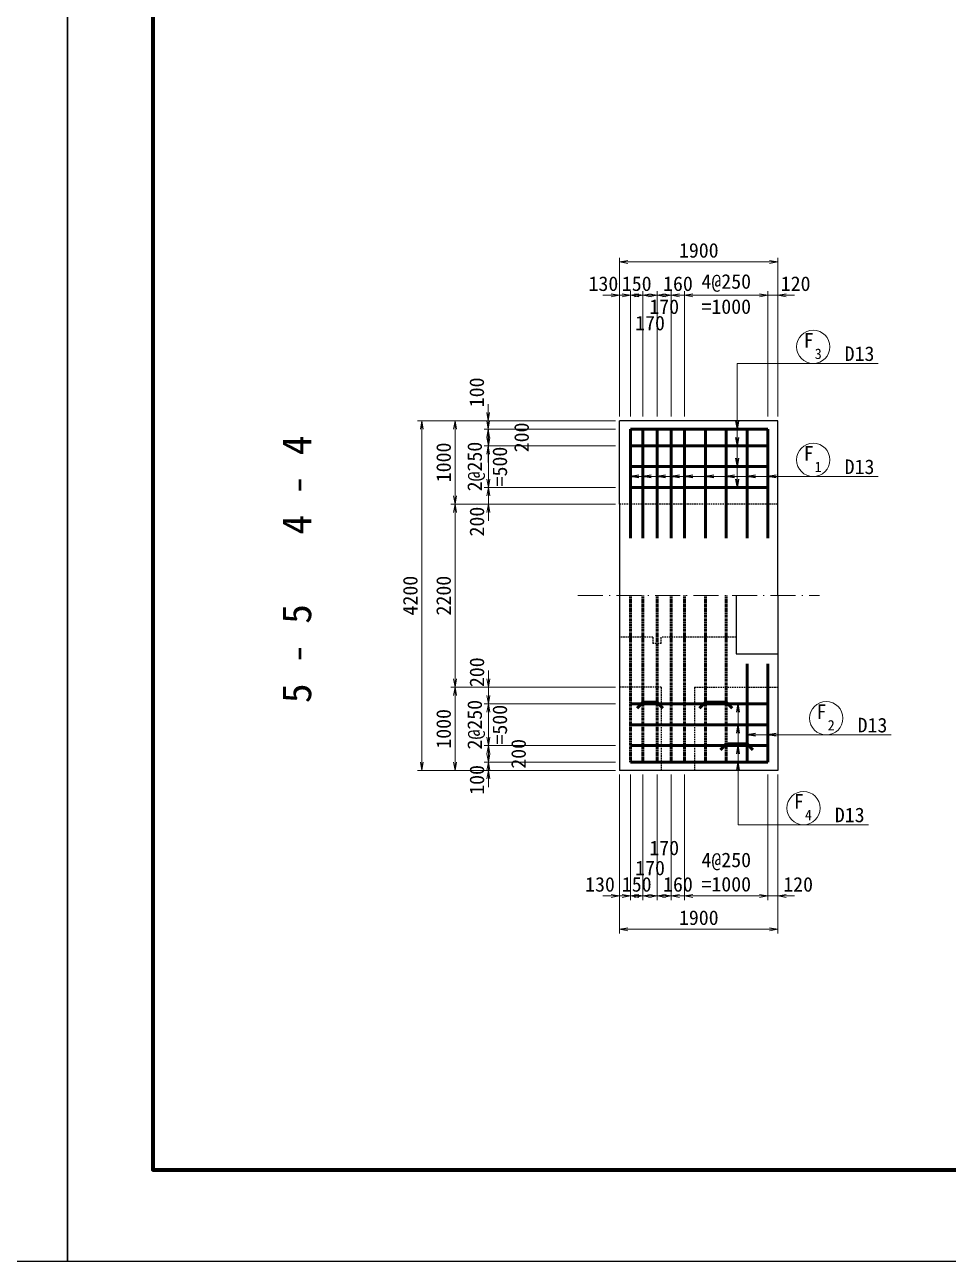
# Model space of a CAD drawing. Header units: millimetres. Extents: x 169470 to 758170, y -17820 to 11880.
# Drawn here: x 589457 to 600545, y -17820 to -2970 of the extents above; entities that cross this region are included whole.
import ezdxf
from ezdxf.enums import TextEntityAlignment as Align

# ---------------------------------------------------------------- set-up
doc = ezdxf.new("R2010")
doc.units = ezdxf.units.MM
doc.header["$LTSCALE"] = 50
doc.header["$PDSIZE"] = 300
doc.linetypes.add('DASHED2', pattern=[0.375, 0.25, -0.125])
doc.linetypes.add('SXF_一点短鎖線', pattern=[9.25, 6, -1.5, 0.25, -1.5])
doc.layers.get('Defpoints').update_dxf_attribs({"color": 151})
for name, color, linetype, lineweight in [('D-BMK', 2, 'SXF_一点短鎖線', 13), ('D-STR', 1, 'Continuous', 25), ('D-STR-DIM', 7, 'Continuous', 13), ('D-STR-HTXT', 7, 'Continuous', 13), ('D-STR-STR1', 2, 'Continuous', 50), ('D-STR-STR3', 4, 'Continuous', 50), ('D-STR-TXT', 7, 'Continuous', 13), ('D-TTL', 2, 'Continuous', 140)]:
    doc.layers.add(name, color=color, linetype=linetype, lineweight=lineweight)
doc.styles.add('YOKO_GOTHIC', font='MS Gothic.ttf')
doc.dimstyles.new('S50', dxfattribs={"dimscale": 50, "dimtxt": 3.5, "dimasz": 2, "dimexe": 1, "dimexo": 1, "dimgap": 1, "dimtad": 1, "dimdec": 0, "dimzin": 1, "dimdsep": 46, "dimtxsty": 'YOKO_GOTHIC', "dimblk": 'OPEN', "dimcen": 0, "dimclrd": 256, "dimclre": 256, "dimclrt": 256, "dimaunit": 1, "dimadec": 3, "dimazin": 0, "dimtfac": 1, "dimtdec": 0, "dimtix": 1, "dimtmove": 2, "dimatfit": 3, "dimldrblk": 'OPEN', "dimfxl": 1, "dimlwd": -1, "dimlwe": -1, "dimarcsym": 2})

# ---------------------------------------------------------------- blocks, each defined once
blk = doc.blocks.new('_Open')
at = {"color": 0, "linetype": 'ByBlock', "lineweight": -2}
for p, q in [((-1, 0.17), (0, 0)), ((-1, -0.17), (0, 0)), ((0, 0), (-1, 0))]:
    blk.add_line(p, q, dxfattribs=at)
blk = doc.blocks.new('*D2744')
at = {"layer": 'D-STR-DIM', "ltscale": 1500, "transparency": 16777216}
for p, q in [((595022, -7626), (595022, -7526)), ((596550, -7726), (594972, -7726)), ((596550, -7826), (594972, -7826)), ((595022, -7726), (595022, -7826)), ((595022, -7926), (595022, -8026))]:
    blk.add_line(p, q, dxfattribs=at)
at = {"layer": 'Defpoints', "color": 0, "ltscale": 1500, "transparency": 16777216}
for p in [(595022, -7826), (596600, -7726), (596600, -7826)]:
    blk.add_point(p, dxfattribs=at)
at = {"layer": 'D-STR-DIM', "ltscale": 1500, "transparency": 16777216, "xscale": 100, "yscale": 100, "zscale": 100}
for p, rotation in [((595022, -7726), 270), ((595022, -7826), 90)]:
    blk.add_blockref('_Open', p, dxfattribs=dict(at, rotation=rotation))
at = {"layer": 'D-STR-DIM', "ltscale": 1500, "transparency": 16777216, "insert": (594885, -7385), "char_height": 175, "attachment_point": 5, "rotation": 90, "style": 'YOKO_GOTHIC'}
blk.add_mtext('100', dxfattribs=at)
blk = doc.blocks.new('*D2745')
at = {"layer": 'D-STR-DIM', "ltscale": 1500, "transparency": 16777216}
for p, q in [((595022, -7726), (595022, -7626)), ((596550, -7826), (594972, -7826)), ((595022, -7826), (595022, -8026)), ((596550, -8026), (594972, -8026)), ((595022, -8126), (595022, -8226))]:
    blk.add_line(p, q, dxfattribs=at)
at = {"layer": 'Defpoints', "color": 0, "ltscale": 1500, "transparency": 16777216}
for p in [(596600, -7826), (595022, -8026), (596600, -8026)]:
    blk.add_point(p, dxfattribs=at)
at = {"layer": 'D-STR-DIM', "ltscale": 1500, "transparency": 16777216, "xscale": 100, "yscale": 100, "zscale": 100}
for p, rotation in [((595022, -7826), 270), ((595022, -8026), 90)]:
    blk.add_blockref('_Open', p, dxfattribs=dict(at, rotation=rotation))
at = {"layer": 'D-STR-DIM', "ltscale": 1500, "transparency": 16777216, "insert": (595423, -7926), "char_height": 175, "attachment_point": 5, "rotation": 90, "style": 'YOKO_GOTHIC'}
blk.add_mtext('200', dxfattribs=at)
blk = doc.blocks.new('*D2746')
at = {"layer": 'D-STR-DIM', "ltscale": 1500, "transparency": 16777216}
for p, q in [((595024, -7926), (595024, -7826)), ((596550, -8026), (594974, -8026)), ((595024, -8026), (595024, -8526)), ((596550, -8526), (594974, -8526)), ((595024, -8626), (595024, -8726))]:
    blk.add_line(p, q, dxfattribs=at)
at = {"layer": 'Defpoints', "color": 0, "ltscale": 1500, "transparency": 16777216}
for p in [(596600, -8026), (595024, -8526), (596600, -8526)]:
    blk.add_point(p, dxfattribs=at)
at = {"layer": 'D-STR-DIM', "ltscale": 1500, "transparency": 16777216, "xscale": 100, "yscale": 100, "zscale": 100}
for p, rotation in [((595024, -8026), 270), ((595024, -8526), 90)]:
    blk.add_blockref('_Open', p, dxfattribs=dict(at, rotation=rotation))
at = {"layer": 'D-STR-DIM', "ltscale": 1500, "transparency": 16777216, "char_height": 175, "attachment_point": 5, "rotation": 90, "style": 'YOKO_GOTHIC'}
for s, insert in [('2@250', (594878, -8276)), ('=500', (595162, -8276))]:
    blk.add_mtext(s, dxfattribs=dict(at, insert=insert))
blk = doc.blocks.new('*D2747')
at = {"layer": 'D-STR-DIM', "ltscale": 1500, "transparency": 16777216}
for p, q in [((595024, -11726), (595024, -11626)), ((596550, -11826), (594974, -11826)), ((595024, -11926), (595024, -11826)), ((596550, -11926), (594974, -11926)), ((595024, -12026), (595024, -12126))]:
    blk.add_line(p, q, dxfattribs=at)
at = {"layer": 'Defpoints', "color": 0, "ltscale": 1500, "transparency": 16777216}
for p in [(595024, -11826), (596600, -11826), (596600, -11926)]:
    blk.add_point(p, dxfattribs=at)
at = {"layer": 'D-STR-DIM', "ltscale": 1500, "transparency": 16777216, "xscale": 100, "yscale": 100, "zscale": 100}
for p, rotation in [((595024, -11826), 270), ((595024, -11926), 90)]:
    blk.add_blockref('_Open', p, dxfattribs=dict(at, rotation=rotation))
at = {"layer": 'D-STR-DIM', "ltscale": 1500, "transparency": 16777216, "insert": (594887, -12039), "char_height": 175, "attachment_point": 5, "rotation": 90, "style": 'YOKO_GOTHIC'}
blk.add_mtext('100', dxfattribs=at)
blk = doc.blocks.new('*D2748')
at = {"layer": 'D-STR-DIM', "ltscale": 1500, "transparency": 16777216}
for p, q in [((595024, -11526), (595024, -11426)), ((596550, -11626), (594974, -11626)), ((595024, -11826), (595024, -11626)), ((596550, -11826), (594974, -11826)), ((595024, -11926), (595024, -12026))]:
    blk.add_line(p, q, dxfattribs=at)
at = {"layer": 'Defpoints', "color": 0, "ltscale": 1500, "transparency": 16777216}
for p in [(595024, -11626), (596600, -11626), (596600, -11826)]:
    blk.add_point(p, dxfattribs=at)
at = {"layer": 'D-STR-DIM', "ltscale": 1500, "transparency": 16777216, "xscale": 100, "yscale": 100, "zscale": 100}
for p, rotation in [((595024, -11626), 270), ((595024, -11826), 90)]:
    blk.add_blockref('_Open', p, dxfattribs=dict(at, rotation=rotation))
at = {"layer": 'D-STR-DIM', "ltscale": 1500, "transparency": 16777216, "insert": (595387, -11726), "char_height": 175, "attachment_point": 5, "rotation": 90, "style": 'YOKO_GOTHIC'}
blk.add_mtext('200', dxfattribs=at)
blk = doc.blocks.new('*D2749')
at = {"layer": 'D-STR-DIM', "ltscale": 1500, "transparency": 16777216}
for p, q in [((595024, -11026), (595024, -10926)), ((596550, -11126), (594974, -11126)), ((595024, -11626), (595024, -11126)), ((596550, -11626), (594974, -11626)), ((595024, -11726), (595024, -11826))]:
    blk.add_line(p, q, dxfattribs=at)
at = {"layer": 'Defpoints', "color": 0, "ltscale": 1500, "transparency": 16777216}
for p in [(595024, -11126), (596600, -11126), (596600, -11626)]:
    blk.add_point(p, dxfattribs=at)
at = {"layer": 'D-STR-DIM', "ltscale": 1500, "transparency": 16777216, "xscale": 100, "yscale": 100, "zscale": 100}
for p, rotation in [((595024, -11126), 270), ((595024, -11626), 90)]:
    blk.add_blockref('_Open', p, dxfattribs=dict(at, rotation=rotation))
at = {"layer": 'D-STR-DIM', "ltscale": 1500, "transparency": 16777216, "char_height": 175, "attachment_point": 5, "rotation": 90, "style": 'YOKO_GOTHIC'}
for s, insert in [('2@250', (594878, -11376)), ('=500', (595162, -11376))]:
    blk.add_mtext(s, dxfattribs=dict(at, insert=insert))
blk = doc.blocks.new('*D2750')
at = {"layer": 'D-STR-DIM', "ltscale": 1500, "transparency": 16777216}
for p, q in [((596550, -10926), (594574, -10926)), ((594624, -11026), (594624, -11826)), ((596550, -11926), (594574, -11926))]:
    blk.add_line(p, q, dxfattribs=at)
at = {"layer": 'Defpoints', "color": 0, "ltscale": 1500, "transparency": 16777216}
for p in [(596600, -10926), (594624, -11926), (596600, -11926)]:
    blk.add_point(p, dxfattribs=at)
at = {"layer": 'D-STR-DIM', "ltscale": 1500, "transparency": 16777216, "xscale": 100, "yscale": 100, "zscale": 100}
for p, rotation in [((594624, -10926), 90), ((594624, -11926), 270)]:
    blk.add_blockref('_Open', p, dxfattribs=dict(at, rotation=rotation))
at = {"layer": 'D-STR-DIM', "ltscale": 1500, "transparency": 16777216, "insert": (594487, -11426), "char_height": 175, "attachment_point": 5, "rotation": 90, "style": 'YOKO_GOTHIC'}
blk.add_mtext('1000', dxfattribs=at)
blk = doc.blocks.new('*D2751')
at = {"layer": 'D-STR-DIM', "ltscale": 1500, "transparency": 16777216}
for p, q in [((596550, -8726), (594574, -8726)), ((594624, -10826), (594624, -8826)), ((596550, -10926), (594574, -10926))]:
    blk.add_line(p, q, dxfattribs=at)
at = {"layer": 'Defpoints', "color": 0, "ltscale": 1500, "transparency": 16777216}
for p in [(594624, -8726), (596600, -8726), (596600, -10926)]:
    blk.add_point(p, dxfattribs=at)
at = {"layer": 'D-STR-DIM', "ltscale": 1500, "transparency": 16777216, "xscale": 100, "yscale": 100, "zscale": 100}
for p, rotation in [((594624, -8726), 90), ((594624, -10926), 270)]:
    blk.add_blockref('_Open', p, dxfattribs=dict(at, rotation=rotation))
at = {"layer": 'D-STR-DIM', "ltscale": 1500, "transparency": 16777216, "insert": (594487, -9826), "char_height": 175, "attachment_point": 5, "rotation": 90, "style": 'YOKO_GOTHIC'}
blk.add_mtext('2200', dxfattribs=at)
blk = doc.blocks.new('*D2752')
at = {"layer": 'D-STR-DIM', "ltscale": 1500, "transparency": 16777216}
for p, q in [((596550, -7726), (594574, -7726)), ((594624, -8626), (594624, -7826)), ((596550, -8726), (594574, -8726))]:
    blk.add_line(p, q, dxfattribs=at)
at = {"layer": 'Defpoints', "color": 0, "ltscale": 1500, "transparency": 16777216}
for p in [(594624, -7726), (596600, -7726), (596600, -8726)]:
    blk.add_point(p, dxfattribs=at)
at = {"layer": 'D-STR-DIM', "ltscale": 1500, "transparency": 16777216, "xscale": 100, "yscale": 100, "zscale": 100}
for p, rotation in [((594624, -7726), 90), ((594624, -8726), 270)]:
    blk.add_blockref('_Open', p, dxfattribs=dict(at, rotation=rotation))
at = {"layer": 'D-STR-DIM', "ltscale": 1500, "transparency": 16777216, "insert": (594487, -8226), "char_height": 175, "attachment_point": 5, "rotation": 90, "style": 'YOKO_GOTHIC'}
blk.add_mtext('1000', dxfattribs=at)
blk = doc.blocks.new('*D2753')
at = {"layer": 'D-STR-DIM', "ltscale": 1500, "transparency": 16777216}
for p, q in [((596550, -7726), (594174, -7726)), ((594224, -7826), (594224, -11826)), ((596550, -11926), (594174, -11926))]:
    blk.add_line(p, q, dxfattribs=at)
at = {"layer": 'Defpoints', "color": 0, "ltscale": 1500, "transparency": 16777216}
for p in [(596600, -7726), (594224, -11926), (596600, -11926)]:
    blk.add_point(p, dxfattribs=at)
at = {"layer": 'D-STR-DIM', "ltscale": 1500, "transparency": 16777216, "xscale": 100, "yscale": 100, "zscale": 100}
for p, rotation in [((594224, -7726), 90), ((594224, -11926), 270)]:
    blk.add_blockref('_Open', p, dxfattribs=dict(at, rotation=rotation))
at = {"layer": 'D-STR-DIM', "ltscale": 1500, "transparency": 16777216, "insert": (594087, -9826), "char_height": 175, "attachment_point": 5, "rotation": 90, "style": 'YOKO_GOTHIC'}
blk.add_mtext('4200', dxfattribs=at)
blk = doc.blocks.new('*D2754')
at = {"layer": 'D-STR-DIM', "ltscale": 1500, "transparency": 16777216}
for p, q in [((596500, -6219), (596400, -6219)), ((596600, -7676), (596600, -6169)), ((596600, -6219), (596730, -6219)), ((596730, -7676), (596730, -6169)), ((596830, -6219), (596930, -6219))]:
    blk.add_line(p, q, dxfattribs=at)
at = {"layer": 'Defpoints', "color": 0, "ltscale": 1500, "transparency": 16777216}
for p in [(596730, -6219), (596600, -7726), (596730, -7726)]:
    blk.add_point(p, dxfattribs=at)
at = {"layer": 'D-STR-DIM', "ltscale": 1500, "transparency": 16777216, "xscale": 100, "yscale": 100, "zscale": 100}
blk.add_blockref('_Open', (596600, -6219), dxfattribs=at)
at = {"layer": 'D-STR-DIM', "ltscale": 1500, "transparency": 16777216, "xscale": 100, "yscale": 100, "zscale": 100, "rotation": 180}
blk.add_blockref('_Open', (596730, -6219), dxfattribs=at)
at = {"layer": 'D-STR-DIM', "ltscale": 1500, "transparency": 16777216, "insert": (596405, -6081), "char_height": 175, "attachment_point": 5, "style": 'YOKO_GOTHIC'}
blk.add_mtext('130', dxfattribs=at)
blk = doc.blocks.new('*D2755')
at = {"layer": 'D-STR-DIM', "ltscale": 1500, "transparency": 16777216}
for p, q in [((596630, -6219), (596530, -6219)), ((596730, -7676), (596730, -6169)), ((596730, -6219), (596880, -6219)), ((596880, -7676), (596880, -6169)), ((596980, -6219), (597080, -6219))]:
    blk.add_line(p, q, dxfattribs=at)
at = {"layer": 'Defpoints', "color": 0, "ltscale": 1500, "transparency": 16777216}
for p in [(596880, -6219), (596730, -7726), (596880, -7726)]:
    blk.add_point(p, dxfattribs=at)
at = {"layer": 'D-STR-DIM', "ltscale": 1500, "transparency": 16777216, "xscale": 100, "yscale": 100, "zscale": 100}
blk.add_blockref('_Open', (596730, -6219), dxfattribs=at)
at = {"layer": 'D-STR-DIM', "ltscale": 1500, "transparency": 16777216, "xscale": 100, "yscale": 100, "zscale": 100, "rotation": 180}
blk.add_blockref('_Open', (596880, -6219), dxfattribs=at)
at = {"layer": 'D-STR-DIM', "ltscale": 1500, "transparency": 16777216, "insert": (596805, -6081), "char_height": 175, "attachment_point": 5, "style": 'YOKO_GOTHIC'}
blk.add_mtext('150', dxfattribs=at)
blk = doc.blocks.new('*D2756')
at = {"layer": 'D-STR-DIM', "ltscale": 1500, "transparency": 16777216}
for p, q in [((596780, -6219), (596680, -6219)), ((596880, -7676), (596880, -6169)), ((596880, -6219), (597050, -6219)), ((597050, -7676), (597050, -6169)), ((597150, -6219), (597250, -6219))]:
    blk.add_line(p, q, dxfattribs=at)
at = {"layer": 'Defpoints', "color": 0, "ltscale": 1500, "transparency": 16777216}
for p in [(597050, -6219), (596880, -7726), (597050, -7726)]:
    blk.add_point(p, dxfattribs=at)
at = {"layer": 'D-STR-DIM', "ltscale": 1500, "transparency": 16777216, "xscale": 100, "yscale": 100, "zscale": 100}
blk.add_blockref('_Open', (596880, -6219), dxfattribs=at)
at = {"layer": 'D-STR-DIM', "ltscale": 1500, "transparency": 16777216, "xscale": 100, "yscale": 100, "zscale": 100, "rotation": 180}
blk.add_blockref('_Open', (597050, -6219), dxfattribs=at)
at = {"layer": 'D-STR-DIM', "ltscale": 1500, "transparency": 16777216, "insert": (596965, -6554), "char_height": 175, "attachment_point": 5, "style": 'YOKO_GOTHIC'}
blk.add_mtext('170', dxfattribs=at)
blk = doc.blocks.new('*D2757')
at = {"layer": 'D-STR-DIM', "ltscale": 1500, "transparency": 16777216}
for p, q in [((596950, -6219), (596850, -6219)), ((597050, -7676), (597050, -6169)), ((597050, -6219), (597220, -6219)), ((597220, -7676), (597220, -6169)), ((597320, -6219), (597420, -6219))]:
    blk.add_line(p, q, dxfattribs=at)
at = {"layer": 'Defpoints', "color": 0, "ltscale": 1500, "transparency": 16777216}
for p in [(597220, -6219), (597050, -7726), (597220, -7726)]:
    blk.add_point(p, dxfattribs=at)
at = {"layer": 'D-STR-DIM', "ltscale": 1500, "transparency": 16777216, "xscale": 100, "yscale": 100, "zscale": 100}
blk.add_blockref('_Open', (597050, -6219), dxfattribs=at)
at = {"layer": 'D-STR-DIM', "ltscale": 1500, "transparency": 16777216, "xscale": 100, "yscale": 100, "zscale": 100, "rotation": 180}
blk.add_blockref('_Open', (597220, -6219), dxfattribs=at)
at = {"layer": 'D-STR-DIM', "ltscale": 1500, "transparency": 16777216, "insert": (597135, -6357), "char_height": 175, "attachment_point": 5, "style": 'YOKO_GOTHIC'}
blk.add_mtext('170', dxfattribs=at)
blk = doc.blocks.new('*D2758')
at = {"layer": 'D-STR-DIM', "ltscale": 1500, "transparency": 16777216}
for p, q in [((597120, -6219), (597020, -6219)), ((597220, -7676), (597220, -6169)), ((597220, -6219), (597380, -6219)), ((597380, -7676), (597380, -6169)), ((597480, -6219), (597580, -6219))]:
    blk.add_line(p, q, dxfattribs=at)
at = {"layer": 'Defpoints', "color": 0, "ltscale": 1500, "transparency": 16777216}
for p in [(597380, -6219), (597220, -7726), (597380, -7726)]:
    blk.add_point(p, dxfattribs=at)
at = {"layer": 'D-STR-DIM', "ltscale": 1500, "transparency": 16777216, "xscale": 100, "yscale": 100, "zscale": 100}
blk.add_blockref('_Open', (597220, -6219), dxfattribs=at)
at = {"layer": 'D-STR-DIM', "ltscale": 1500, "transparency": 16777216, "xscale": 100, "yscale": 100, "zscale": 100, "rotation": 180}
blk.add_blockref('_Open', (597380, -6219), dxfattribs=at)
at = {"layer": 'D-STR-DIM', "ltscale": 1500, "transparency": 16777216, "insert": (597300, -6081), "char_height": 175, "attachment_point": 5, "style": 'YOKO_GOTHIC'}
blk.add_mtext('160', dxfattribs=at)
blk = doc.blocks.new('*D2759')
at = {"layer": 'D-STR-DIM', "ltscale": 1500, "transparency": 16777216}
for p, q in [((597380, -7676), (597380, -6169)), ((597480, -6219), (598280, -6219)), ((598380, -7676), (598380, -6169))]:
    blk.add_line(p, q, dxfattribs=at)
at = {"layer": 'Defpoints', "color": 0, "ltscale": 1500, "transparency": 16777216}
for p in [(598380, -6219), (597380, -7726), (598380, -7726)]:
    blk.add_point(p, dxfattribs=at)
at = {"layer": 'D-STR-DIM', "ltscale": 1500, "transparency": 16777216, "xscale": 100, "yscale": 100, "zscale": 100, "rotation": 180}
blk.add_blockref('_Open', (597380, -6219), dxfattribs=at)
at = {"layer": 'D-STR-DIM', "ltscale": 1500, "transparency": 16777216, "xscale": 100, "yscale": 100, "zscale": 100}
blk.add_blockref('_Open', (598380, -6219), dxfattribs=at)
at = {"layer": 'D-STR-DIM', "ltscale": 1500, "transparency": 16777216, "char_height": 175, "attachment_point": 5, "style": 'YOKO_GOTHIC'}
for s, insert in [('4@250', (597880, -6072)), ('=1000', (597880, -6356))]:
    blk.add_mtext(s, dxfattribs=dict(at, insert=insert))
blk = doc.blocks.new('*D2760')
at = {"layer": 'D-STR-DIM', "ltscale": 1500, "transparency": 16777216}
for p, q in [((598280, -6219), (598180, -6219)), ((598380, -7676), (598380, -6169)), ((598380, -6219), (598500, -6219)), ((598500, -7676), (598500, -6169)), ((598600, -6219), (598700, -6219))]:
    blk.add_line(p, q, dxfattribs=at)
at = {"layer": 'Defpoints', "color": 0, "ltscale": 1500, "transparency": 16777216}
for p in [(598500, -6219), (598380, -7726), (598500, -7726)]:
    blk.add_point(p, dxfattribs=at)
at = {"layer": 'D-STR-DIM', "ltscale": 1500, "transparency": 16777216, "xscale": 100, "yscale": 100, "zscale": 100}
blk.add_blockref('_Open', (598380, -6219), dxfattribs=at)
at = {"layer": 'D-STR-DIM', "ltscale": 1500, "transparency": 16777216, "xscale": 100, "yscale": 100, "zscale": 100, "rotation": 180}
blk.add_blockref('_Open', (598500, -6219), dxfattribs=at)
at = {"layer": 'D-STR-DIM', "ltscale": 1500, "transparency": 16777216, "insert": (598713, -6081), "char_height": 175, "attachment_point": 5, "style": 'YOKO_GOTHIC'}
blk.add_mtext('120', dxfattribs=at)
blk = doc.blocks.new('*D2761')
at = {"layer": 'D-STR-DIM', "ltscale": 1500, "transparency": 16777216}
for p, q in [((596600, -7676), (596600, -5769)), ((598500, -7676), (598500, -5769)), ((598400, -5819), (596700, -5819))]:
    blk.add_line(p, q, dxfattribs=at)
at = {"layer": 'Defpoints', "color": 0, "ltscale": 1500, "transparency": 16777216}
for p in [(596600, -5819), (596600, -7726), (598500, -7726)]:
    blk.add_point(p, dxfattribs=at)
at = {"layer": 'D-STR-DIM', "ltscale": 1500, "transparency": 16777216, "xscale": 100, "yscale": 100, "zscale": 100, "rotation": 180}
blk.add_blockref('_Open', (596600, -5819), dxfattribs=at)
at = {"layer": 'D-STR-DIM', "ltscale": 1500, "transparency": 16777216, "xscale": 100, "yscale": 100, "zscale": 100}
blk.add_blockref('_Open', (598500, -5819), dxfattribs=at)
at = {"layer": 'D-STR-DIM', "ltscale": 1500, "transparency": 16777216, "insert": (597550, -5681), "char_height": 175, "attachment_point": 5, "style": 'YOKO_GOTHIC'}
blk.add_mtext('1900', dxfattribs=at)
blk = doc.blocks.new('*D2481')
at = {"layer": 'D-STR-DIM', "ltscale": 1500, "transparency": 16777216}
for p, q in [((596600, -11976), (596600, -13483)), ((596730, -11976), (596730, -13483)), ((596500, -13433), (596400, -13433)), ((596600, -13433), (596730, -13433)), ((596830, -13433), (596930, -13433))]:
    blk.add_line(p, q, dxfattribs=at)
at = {"layer": 'Defpoints', "color": 0, "ltscale": 1500, "transparency": 16777216}
for p in [(596600, -11926), (596730, -11926), (596730, -13433)]:
    blk.add_point(p, dxfattribs=at)
at = {"layer": 'D-STR-DIM', "ltscale": 1500, "transparency": 16777216, "xscale": 100, "yscale": 100, "zscale": 100}
blk.add_blockref('_Open', (596600, -13433), dxfattribs=at)
at = {"layer": 'D-STR-DIM', "ltscale": 1500, "transparency": 16777216, "xscale": 100, "yscale": 100, "zscale": 100, "rotation": 180}
blk.add_blockref('_Open', (596730, -13433), dxfattribs=at)
at = {"layer": 'D-STR-DIM', "ltscale": 1500, "transparency": 16777216, "insert": (596364, -13295), "char_height": 175, "attachment_point": 5, "style": 'YOKO_GOTHIC'}
blk.add_mtext('130', dxfattribs=at)
blk = doc.blocks.new('*D2482')
at = {"layer": 'D-STR-DIM', "ltscale": 1500, "transparency": 16777216}
for p, q in [((596730, -11976), (596730, -13483)), ((596880, -11976), (596880, -13483)), ((596630, -13433), (596530, -13433)), ((596730, -13433), (596880, -13433)), ((596980, -13433), (597080, -13433))]:
    blk.add_line(p, q, dxfattribs=at)
at = {"layer": 'Defpoints', "color": 0, "ltscale": 1500, "transparency": 16777216}
for p in [(596730, -11926), (596880, -11926), (596880, -13433)]:
    blk.add_point(p, dxfattribs=at)
at = {"layer": 'D-STR-DIM', "ltscale": 1500, "transparency": 16777216, "xscale": 100, "yscale": 100, "zscale": 100}
blk.add_blockref('_Open', (596730, -13433), dxfattribs=at)
at = {"layer": 'D-STR-DIM', "ltscale": 1500, "transparency": 16777216, "xscale": 100, "yscale": 100, "zscale": 100, "rotation": 180}
blk.add_blockref('_Open', (596880, -13433), dxfattribs=at)
at = {"layer": 'D-STR-DIM', "ltscale": 1500, "transparency": 16777216, "insert": (596805, -13295), "char_height": 175, "attachment_point": 5, "style": 'YOKO_GOTHIC'}
blk.add_mtext('150', dxfattribs=at)
blk = doc.blocks.new('*D2483')
at = {"layer": 'D-STR-DIM', "ltscale": 1500, "transparency": 16777216}
for p, q in [((596880, -11976), (596880, -13483)), ((597050, -11976), (597050, -13483)), ((596780, -13433), (596680, -13433)), ((596880, -13433), (597050, -13433)), ((597150, -13433), (597250, -13433))]:
    blk.add_line(p, q, dxfattribs=at)
at = {"layer": 'Defpoints', "color": 0, "ltscale": 1500, "transparency": 16777216}
for p in [(596880, -11926), (597050, -11926), (597050, -13433)]:
    blk.add_point(p, dxfattribs=at)
at = {"layer": 'D-STR-DIM', "ltscale": 1500, "transparency": 16777216, "xscale": 100, "yscale": 100, "zscale": 100}
blk.add_blockref('_Open', (596880, -13433), dxfattribs=at)
at = {"layer": 'D-STR-DIM', "ltscale": 1500, "transparency": 16777216, "xscale": 100, "yscale": 100, "zscale": 100, "rotation": 180}
blk.add_blockref('_Open', (597050, -13433), dxfattribs=at)
at = {"layer": 'D-STR-DIM', "ltscale": 1500, "transparency": 16777216, "insert": (596965, -13098), "char_height": 175, "attachment_point": 5, "style": 'YOKO_GOTHIC'}
blk.add_mtext('170', dxfattribs=at)
blk = doc.blocks.new('*D2484')
at = {"layer": 'D-STR-DIM', "ltscale": 1500, "transparency": 16777216}
for p, q in [((597050, -11976), (597050, -13483)), ((597220, -11976), (597220, -13483)), ((596950, -13433), (596850, -13433)), ((597050, -13433), (597220, -13433)), ((597320, -13433), (597420, -13433))]:
    blk.add_line(p, q, dxfattribs=at)
at = {"layer": 'Defpoints', "color": 0, "ltscale": 1500, "transparency": 16777216}
for p in [(597050, -11926), (597220, -11926), (597220, -13433)]:
    blk.add_point(p, dxfattribs=at)
at = {"layer": 'D-STR-DIM', "ltscale": 1500, "transparency": 16777216, "xscale": 100, "yscale": 100, "zscale": 100}
blk.add_blockref('_Open', (597050, -13433), dxfattribs=at)
at = {"layer": 'D-STR-DIM', "ltscale": 1500, "transparency": 16777216, "xscale": 100, "yscale": 100, "zscale": 100, "rotation": 180}
blk.add_blockref('_Open', (597220, -13433), dxfattribs=at)
at = {"layer": 'D-STR-DIM', "ltscale": 1500, "transparency": 16777216, "insert": (597135, -12857), "char_height": 175, "attachment_point": 5, "style": 'YOKO_GOTHIC'}
blk.add_mtext('170', dxfattribs=at)
blk = doc.blocks.new('*D2485')
at = {"layer": 'D-STR-DIM', "ltscale": 1500, "transparency": 16777216}
for p, q in [((597220, -11976), (597220, -13483)), ((597380, -11976), (597380, -13483)), ((597120, -13433), (597020, -13433)), ((597220, -13433), (597380, -13433)), ((597480, -13433), (597580, -13433))]:
    blk.add_line(p, q, dxfattribs=at)
at = {"layer": 'Defpoints', "color": 0, "ltscale": 1500, "transparency": 16777216}
for p in [(597220, -11926), (597380, -11926), (597380, -13433)]:
    blk.add_point(p, dxfattribs=at)
at = {"layer": 'D-STR-DIM', "ltscale": 1500, "transparency": 16777216, "xscale": 100, "yscale": 100, "zscale": 100}
blk.add_blockref('_Open', (597220, -13433), dxfattribs=at)
at = {"layer": 'D-STR-DIM', "ltscale": 1500, "transparency": 16777216, "xscale": 100, "yscale": 100, "zscale": 100, "rotation": 180}
blk.add_blockref('_Open', (597380, -13433), dxfattribs=at)
at = {"layer": 'D-STR-DIM', "ltscale": 1500, "transparency": 16777216, "insert": (597300, -13295), "char_height": 175, "attachment_point": 5, "style": 'YOKO_GOTHIC'}
blk.add_mtext('160', dxfattribs=at)
blk = doc.blocks.new('*D2486')
at = {"layer": 'D-STR-DIM', "ltscale": 1500, "transparency": 16777216}
for p, q in [((597380, -11976), (597380, -13483)), ((598380, -11976), (598380, -13483)), ((597480, -13433), (598280, -13433))]:
    blk.add_line(p, q, dxfattribs=at)
at = {"layer": 'Defpoints', "color": 0, "ltscale": 1500, "transparency": 16777216}
for p in [(597380, -11926), (598380, -11926), (598380, -13433)]:
    blk.add_point(p, dxfattribs=at)
at = {"layer": 'D-STR-DIM', "ltscale": 1500, "transparency": 16777216, "xscale": 100, "yscale": 100, "zscale": 100, "rotation": 180}
blk.add_blockref('_Open', (597380, -13433), dxfattribs=at)
at = {"layer": 'D-STR-DIM', "ltscale": 1500, "transparency": 16777216, "xscale": 100, "yscale": 100, "zscale": 100}
blk.add_blockref('_Open', (598380, -13433), dxfattribs=at)
at = {"layer": 'D-STR-DIM', "ltscale": 1500, "transparency": 16777216, "insert": (597880, -13147), "char_height": 175, "attachment_point": 5, "style": 'YOKO_GOTHIC'}
blk.add_mtext('4@250\\P=1000', dxfattribs=at)
blk = doc.blocks.new('*D2487')
at = {"layer": 'D-STR-DIM', "ltscale": 1500, "transparency": 16777216}
for p, q in [((598380, -11976), (598380, -13483)), ((598500, -11976), (598500, -13483)), ((598280, -13433), (598180, -13433)), ((598380, -13433), (598500, -13433)), ((598600, -13433), (598700, -13433))]:
    blk.add_line(p, q, dxfattribs=at)
at = {"layer": 'Defpoints', "color": 0, "ltscale": 1500, "transparency": 16777216}
for p in [(598380, -11926), (598500, -11926), (598500, -13433)]:
    blk.add_point(p, dxfattribs=at)
at = {"layer": 'D-STR-DIM', "ltscale": 1500, "transparency": 16777216, "xscale": 100, "yscale": 100, "zscale": 100}
blk.add_blockref('_Open', (598380, -13433), dxfattribs=at)
at = {"layer": 'D-STR-DIM', "ltscale": 1500, "transparency": 16777216, "xscale": 100, "yscale": 100, "zscale": 100, "rotation": 180}
blk.add_blockref('_Open', (598500, -13433), dxfattribs=at)
at = {"layer": 'D-STR-DIM', "ltscale": 1500, "transparency": 16777216, "insert": (598743, -13295), "char_height": 175, "attachment_point": 5, "style": 'YOKO_GOTHIC'}
blk.add_mtext('120', dxfattribs=at)
blk = doc.blocks.new('*D2488')
at = {"layer": 'D-STR-DIM', "ltscale": 1500, "transparency": 16777216}
for p, q in [((596600, -11976), (596600, -13883)), ((598500, -11976), (598500, -13883)), ((598400, -13833), (596700, -13833))]:
    blk.add_line(p, q, dxfattribs=at)
at = {"layer": 'Defpoints', "color": 0, "ltscale": 1500, "transparency": 16777216}
for p in [(596600, -11926), (598500, -11926), (596600, -13833)]:
    blk.add_point(p, dxfattribs=at)
at = {"layer": 'D-STR-DIM', "ltscale": 1500, "transparency": 16777216, "xscale": 100, "yscale": 100, "zscale": 100, "rotation": 180}
blk.add_blockref('_Open', (596600, -13833), dxfattribs=at)
at = {"layer": 'D-STR-DIM', "ltscale": 1500, "transparency": 16777216, "xscale": 100, "yscale": 100, "zscale": 100}
blk.add_blockref('_Open', (598500, -13833), dxfattribs=at)
at = {"layer": 'D-STR-DIM', "ltscale": 1500, "transparency": 16777216, "insert": (597550, -13695), "char_height": 175, "attachment_point": 5, "style": 'YOKO_GOTHIC'}
blk.add_mtext('1900', dxfattribs=at)
blk = doc.blocks.new('*D4388')
at = {"layer": 'D-STR-DIM', "ltscale": 1500, "transparency": 16777216}
for p, q in [((595024, -8426), (595024, -8326)), ((596550, -8526), (594974, -8526)), ((595024, -8726), (595024, -8526)), ((596550, -8726), (594974, -8726)), ((595024, -8826), (595024, -8926))]:
    blk.add_line(p, q, dxfattribs=at)
at = {"layer": 'Defpoints', "color": 0, "ltscale": 1500, "transparency": 16777216}
for p in [(595024, -8526), (596600, -8526), (596600, -8726)]:
    blk.add_point(p, dxfattribs=at)
at = {"layer": 'D-STR-DIM', "ltscale": 1500, "transparency": 16777216, "xscale": 100, "yscale": 100, "zscale": 100}
for p, rotation in [((595024, -8526), 270), ((595024, -8726), 90)]:
    blk.add_blockref('_Open', p, dxfattribs=dict(at, rotation=rotation))
at = {"layer": 'D-STR-DIM', "ltscale": 1500, "transparency": 16777216, "insert": (594887, -8937), "char_height": 175, "attachment_point": 5, "rotation": 90, "style": 'YOKO_GOTHIC'}
blk.add_mtext('200', dxfattribs=at)
blk = doc.blocks.new('*D2664')
at = {"layer": 'D-STR-DIM', "ltscale": 1500, "transparency": 16777216}
for p, q in [((595024, -10826), (595024, -10726)), ((596550, -10926), (594974, -10926)), ((595024, -11126), (595024, -10926)), ((596550, -11126), (594974, -11126)), ((595024, -11226), (595024, -11326))]:
    blk.add_line(p, q, dxfattribs=at)
at = {"layer": 'Defpoints', "color": 0, "ltscale": 1500, "transparency": 16777216}
for p in [(595024, -10926), (596600, -10926), (596600, -11126)]:
    blk.add_point(p, dxfattribs=at)
at = {"layer": 'D-STR-DIM', "ltscale": 1500, "transparency": 16777216, "xscale": 100, "yscale": 100, "zscale": 100}
for p, rotation in [((595024, -10926), 270), ((595024, -11126), 90)]:
    blk.add_blockref('_Open', p, dxfattribs=dict(at, rotation=rotation))
at = {"layer": 'D-STR-DIM', "ltscale": 1500, "transparency": 16777216, "insert": (594887, -10746), "char_height": 175, "attachment_point": 5, "rotation": 90, "style": 'YOKO_GOTHIC'}
blk.add_mtext('200', dxfattribs=at)

msp = doc.modelspace()

# ---------------------------------------------------------------- linework, layer by layer
at = {"layer": 'D-BMK'}
msp.add_line((596099.56, -9825.87), (598999.56, -9825.87), dxfattribs=at)
at = {"layer": 'D-STR'}
for p, q in [((598499.56, -7725.87), (596599.56, -7725.87)), ((596599.56, -8725.87), (596599.56, -7725.87)), ((598499.56, -9825.87), (598499.56, -7725.87)), ((596599.56, -8725.87), (596599.56, -10925.87)), ((598499.56, -10525.87), (598499.56, -11925.87)), ((596599.56, -10925.87), (596599.56, -11925.87)), ((598499.56, -11925.87), (596599.56, -11925.87))]:
    msp.add_line(p, q, dxfattribs=at)
at = {"layer": 'D-STR', "linetype": 'DASHED2', "ltscale": 1.5}
for p, q in [((598499.56, -8725.87), (596599.56, -8725.87)), ((596999.56, -10325.87), (596599.56, -10325.87)), ((596999.56, -10325.87), (596999.56, -10400.87)), ((597999.56, -10325.87), (597099.56, -10325.87)), ((597099.56, -10400.87), (597099.56, -10325.87)), ((597099.56, -10400.87), (596999.56, -10400.87)), ((597099.56, -10925.87), (596599.56, -10925.87)), ((597099.56, -10925.87), (597099.56, -11925.87)), ((597499.56, -10925.87), (597499.56, -11925.87)), ((597499.56, -10925.87), (598499.56, -10925.87))]:
    msp.add_line(p, q, dxfattribs=at)
at = {"layer": 'D-STR', "ltscale": 0.2}
msp.add_line((598499.56, -9825.87), (598499.56, -10525.87), dxfattribs=at)
at = {"layer": 'D-STR'}
msp.add_lwpolyline([(597999.56, -9825.87), (597999.56, -10525.87), (598499.56, -10525.87)], dxfattribs=at)
at = {"layer": 'D-STR-HTXT'}
for centre in [(598925.02, -6838.03), (598925.02, -8195.97), (599080.49, -11298.59), (598807.42, -12376.97)]:
    msp.add_circle(centre, 200, dxfattribs=at)
at = {"layer": 'D-STR-STR1'}
for p, q in [((596729.56, -7825.87), (598379.56, -7825.87)), ((596729.56, -9135.87), (596729.56, -7825.87)), ((596879.56, -9135.87), (596879.56, -7825.87)), ((597049.56, -9135.87), (597049.56, -7825.87)), ((597219.56, -9135.87), (597219.56, -7825.87)), ((597379.56, -9135.87), (597379.56, -7825.87)), ((597629.56, -9135.87), (597629.56, -7825.87)), ((597879.56, -9135.87), (597879.56, -7825.87)), ((598129.56, -9135.87), (598129.56, -7825.87)), ((598379.56, -9135.87), (598379.56, -7825.87)), ((596729.56, -8025.87), (598379.56, -8025.87)), ((596729.56, -8275.87), (598379.56, -8275.87)), ((596729.56, -8525.87), (598379.56, -8525.87)), ((598129.56, -10645.87), (598129.56, -11825.87)), ((598379.56, -10645.87), (598379.56, -11825.87)), ((596729.56, -11125.87), (598379.56, -11125.87)), ((596729.56, -11375.87), (598379.56, -11375.87)), ((596729.56, -11625.87), (598379.56, -11625.87)), ((596729.56, -11825.87), (598379.56, -11825.87))]:
    msp.add_line(p, q, dxfattribs=at)
at = {"layer": 'D-STR-STR1', "linetype": 'DASHED2'}
for p, q in [((596729.56, -11825.87), (596729.56, -9825.87)), ((596879.56, -11825.87), (596879.56, -9825.87)), ((597049.56, -11825.87), (597049.56, -9825.87)), ((597219.56, -11825.87), (597219.56, -9825.87)), ((597379.56, -11825.87), (597379.56, -9825.87)), ((597629.56, -11825.87), (597629.56, -9825.87)), ((597879.56, -11825.87), (597879.56, -9825.87))]:
    msp.add_line(p, q, dxfattribs=at)
at = {"layer": 'D-STR-STR3'}
for points in [[(597120.27, -11176.58), (597049.56, -11105.87), (596879.56, -11105.87), (596808.85, -11176.58)], [(597950.27, -11176.58), (597879.56, -11105.87), (597629.56, -11105.87), (597558.85, -11176.58)], [(598200.27, -11676.58), (598129.56, -11605.87), (597879.56, -11605.87), (597808.85, -11676.58)]]:
    msp.add_lwpolyline(points, dxfattribs=at)
at = {"layer": 'D-TTL'}
msp.add_lwpolyline([(590994.53, 10780), (590994.53, -16720), (630994.53, -16720), (630994.53, 10780)], close=True, dxfattribs=at)
at = {"layer": 'Defpoints', "color": 1}
for points in [[(547919.53, 11880), (547919.53, -17820), (589969.53, -17820), (589969.53, 11880)], [(589969.53, 11880), (589969.53, -17820), (632019.53, -17820), (632019.53, 11880)]]:
    msp.add_lwpolyline(points, close=True, dxfattribs=at)

# ---------------------------------------------------------------- texts
at = {"layer": 'D-STR-TXT', "style": 'YOKO_GOTHIC'}
for s, height, p in [('F', 175, (598868.74, -6846.34)), ('3', 125, (598984.4, -6984.15)), ('F', 175, (598868.74, -8204.29)), ('1', 125, (598984.4, -8342.09)), ('F', 175, (599024.21, -11306.91)), ('2', 125, (599139.88, -11444.71)), ('F', 175, (598751.14, -12385.29)), ('4', 125, (598866.8, -12523.09))]:
    msp.add_text(s, height=height, dxfattribs=at).set_placement(p, align=Align.CENTER)
for p in [(599301.54, -7008.03), (599301.54, -8365.97), (599457.01, -11468.59), (599183.94, -12546.97)]:
    msp.add_text('D13', height=175, dxfattribs=at).set_placement(p)
for s, p in [('4 - 4', (592896.49, -8498.58)), ('5 - 5', (592896.49, -10522.92))]:
    msp.add_text(s, height=350, rotation=90, dxfattribs=at).set_placement(p, align=Align.CENTER)

# ---------------------------------------------------------------- dimensions: what is measured, and where the dimension line sits
at = {"layer": 'D-STR-DIM', "ltscale": 1500}
for base, p1, p2, picture, middle in [((596599.56, -5818.77), (598499.56, -7725.87), (596599.56, -7725.87), '*D2761', (597549.56, -5681.27)), ((596879.56, -6218.77), (596729.56, -7725.87), (596879.56, -7725.87), '*D2755', (596804.56, -6081.27)), ((597379.56, -6218.77), (597219.56, -7725.87), (597379.56, -7725.87), '*D2758', (597299.56, -6081.27)), ((596879.56, -13432.97), (596729.56, -11925.87), (596879.56, -11925.87), '*D2482', (596804.56, -13295.47)), ((596599.56, -13832.97), (598499.56, -11925.87), (596599.56, -11925.87), '*D2488', (597549.56, -13695.47)), ((597379.56, -13432.97), (597219.56, -11925.87), (597379.56, -11925.87), '*D2485', (597299.56, -13295.47))]:
    dim = msp.add_linear_dim(base=base, p1=p1, p2=p2, dimstyle='S50', dxfattribs=at)
    dim.commit()
    dim.dimension.update_dxf_attribs({"geometry": picture, "text_midpoint": middle})
for base, p1, p2, picture, middle in [((596729.56, -6218.77), (596599.56, -7725.87), (596729.56, -7725.87), '*D2754', (596404.83, -6081.27)), ((598499.56, -6218.77), (598379.56, -7725.87), (598499.56, -7725.87), '*D2760', (598712.59, -6081.27)), ((597049.56, -6218.77), (596879.56, -7725.87), (597049.56, -7725.87), '*D2756', (596964.56, -6553.95)), ((597219.56, -6218.77), (597049.56, -7725.87), (597219.56, -7725.87), '*D2757', (597134.56, -6357.1)), ((596729.56, -13432.97), (596599.56, -11925.87), (596729.56, -11925.87), '*D2481', (596364.2, -13295.47)), ((597049.56, -13432.97), (596879.56, -11925.87), (597049.56, -11925.87), '*D2483', (596964.56, -13097.78)), ((597219.56, -13432.97), (597049.56, -11925.87), (597219.56, -11925.87), '*D2484', (597134.56, -12857.13)), ((598499.56, -13432.97), (598379.56, -11925.87), (598499.56, -11925.87), '*D2487', (598742.6, -13295.47))]:
    dim = msp.add_linear_dim(base=base, p1=p1, p2=p2, dimstyle='S50', dxfattribs=at)
    dim.commit()
    dim.dimension.update_dxf_attribs({"geometry": picture, "text_midpoint": middle, "dimtype": 160})
for base, p1, p2, text, picture, middle in [((598379.56, -6218.77), (597379.56, -7725.87), (598379.56, -7725.87), '4@250\\X=<>', '*D2759', (597879.56, -6218.77)), ((598379.56, -13432.97), (597379.56, -11925.87), (598379.56, -11925.87), '4@250\\P=<>', '*D2486', (597879.56, -13147.41))]:
    dim = msp.add_linear_dim(base=base, p1=p1, p2=p2, text=text, dimstyle='S50', dxfattribs=at)
    dim.commit()
    dim.dimension.update_dxf_attribs({"geometry": picture, "text_midpoint": middle})
for base, p1, p2, angle, picture, middle in [((595022.29, -7825.87), (596599.56, -7725.87), (596599.56, -7825.87), 270, '*D2744', (594884.79, -7385.11)), ((595022.29, -8025.87), (596599.56, -7825.87), (596599.56, -8025.87), 270, '*D2745', (595423.42, -7925.87)), ((595024.4, -8525.87), (596599.56, -8725.87), (596599.56, -8525.87), 90, '*D4388', (594886.9, -8937.28)), ((595024.4, -10925.87), (596599.56, -11125.87), (596599.56, -10925.87), 90, '*D2664', (594886.9, -10746.1)), ((595024.4, -11625.87), (596599.56, -11825.87), (596599.56, -11625.87), 90, '*D2748', (595387.33, -11725.87)), ((595024.4, -11825.87), (596599.56, -11925.87), (596599.56, -11825.87), 90, '*D2747', (594886.9, -12038.7))]:
    dim = msp.add_linear_dim(base=base, p1=p1, p2=p2, angle=angle, dimstyle='S50', dxfattribs=at)
    dim.commit()
    dim.dimension.update_dxf_attribs({"geometry": picture, "text_midpoint": middle, "dimtype": 160})
for base, p1, p2, picture, middle in [((594224.4, -11925.87), (596599.56, -7725.87), (596599.56, -11925.87), '*D2753', (594086.9, -9825.87)), ((594624.4, -7725.87), (596599.56, -8725.87), (596599.56, -7725.87), '*D2752', (594486.9, -8225.87)), ((594624.4, -8725.87), (596599.56, -10925.87), (596599.56, -8725.87), '*D2751', (594486.9, -9825.87)), ((594624.4, -11925.87), (596599.56, -10925.87), (596599.56, -11925.87), '*D2750', (594486.9, -11425.87))]:
    dim = msp.add_linear_dim(base=base, p1=p1, p2=p2, angle=270, dimstyle='S50', dxfattribs=at)
    dim.commit()
    dim.dimension.update_dxf_attribs({"geometry": picture, "text_midpoint": middle})
for base, p1, p2, angle, picture, middle in [((595024.4, -8525.87), (596599.56, -8025.87), (596599.56, -8525.87), 270, '*D2746', (595024.4, -8275.87)), ((595024.4, -11125.87), (596599.56, -11625.87), (596599.56, -11125.87), 90, '*D2749', (595024.4, -11375.87))]:
    dim = msp.add_linear_dim(base=base, p1=p1, p2=p2, angle=angle, text='2@250\\X=<>', dimstyle='S50', dxfattribs=at)
    dim.commit()
    dim.dimension.update_dxf_attribs({"geometry": picture, "text_midpoint": middle})

# ---------------------------------------------------------------- leaders
at = {"layer": 'D-STR-HTXT'}
for points in [[(598009.56, -8525.87), (598009.56, -7038.03), (599704.97, -7038.03)], [(598009.56, -7825.57), (598009.56, -7424.99)], [(598009.56, -8025.87), (598009.56, -7625.28)], [(598009.56, -8275.87), (598009.56, -7875.28)], [(596729.56, -8395.97), (599704.97, -8395.97)], [(596879.56, -8395.97), (597174.23, -8395.97)], [(597049.56, -8395.97), (597344.23, -8395.97)], [(597219.56, -8395.97), (597514.23, -8395.97)], [(597379.56, -8395.97), (597674.23, -8395.97)], [(597629.56, -8395.97), (597924.23, -8395.97)], [(597879.56, -8395.97), (598174.23, -8395.97)], [(598129.56, -8395.97), (598424.23, -8395.97)], [(598379.56, -8395.97), (598674.23, -8395.97)], [(598021.93, -11125.87), (598021.93, -12576.97), (599587.37, -12576.97)], [(598021.93, -11375.87), (598021.93, -12058.07)], [(598129.56, -11498.59), (599860.44, -11498.59)], [(598379.56, -11498.59), (598825.56, -11498.59)], [(598021.93, -11625.87), (598021.93, -12055.09)], [(598021.93, -11825.87), (598021.93, -12255.09)]]:
    msp.add_leader(points, dimstyle='S50', dxfattribs=at)

doc.saveas('drawing.dxf')
